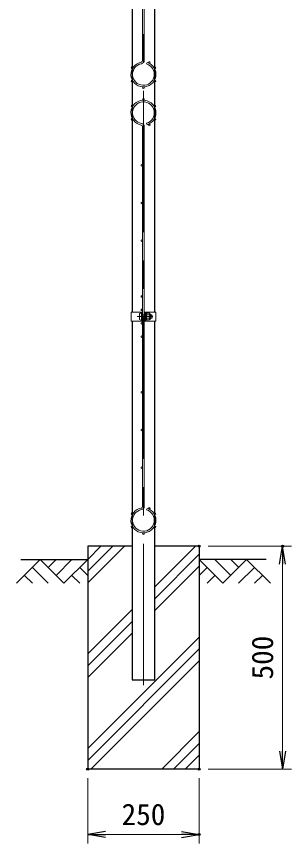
# Model space of a CAD drawing. Units: millimetres, scale not verified. Extents: x -4200 to 4200, y -2970 to 2970.
# Drawn here: x -208 to 409, y -573 to 1282 of the extents above; entities that cross this region are included whole.
import ezdxf
from ezdxf.enums import TextEntityAlignment as Align

# ---------------------------------------------------------------- set-up
doc = ezdxf.new("R2010")
doc.units = ezdxf.units.MM
doc.header["$LTSCALE"] = 10
doc.header["$PDMODE"] = 32
doc.header["$PDSIZE"] = 5
doc.linetypes.add('USER1', pattern=[50.8, 31.75, -6.35, 6.35, -6.35])
for name, color, linetype, lineweight in [('0-3_D-STR1', 1, 'Continuous', 25), ('0-4_D-BMK', 2, 'USER1', 13), ('0-5_D-STR-DIM', 7, 'Continuous', 13), ('0-8_D-STR2', 7, 'Continuous', 13), ('0-9_D-STR3', 3, 'Continuous', 13), ('0-B_D-DCR-HCH', 7, 'Continuous', 13), ('0-C_D-BGD', 7, 'Continuous', 25), ('0-D_D-STR4', 7, 'Continuous', 25)]:
    doc.layers.add(name, color=color, linetype=linetype, lineweight=lineweight)
doc.layers.add('0-6_0', color=7, linetype='Continuous')
doc.layers.add('0-7_Defpoints', color=7, linetype='Continuous')
doc.styles.add('ＭＳ ゴシック', font='')
doc.styles.get('ＭＳ ゴシック').set_extended_font_data('MS Gothic')

# ---------------------------------------------------------------- blocks, each defined once
blk = doc.blocks.new('_Open')
at = {"layer": '0-6_0'}
blk.add_line((-10, 1.667), (0, 0), dxfattribs=at)
blk.add_lwpolyline([(-10, -1.667), (0, 0), (-10, 0)], dxfattribs=at)

msp = doc.modelspace()

# ---------------------------------------------------------------- linework, layer by layer
at = {"layer": '0-3_D-STR1'}
for p, q in [((51.13, 1698.98), (51.13, 618.98)), ((101.93, 618.98), (101.93, 1698.98)), ((51.13, 598.98), (51.13, -206.02)), ((101.93, -206.02), (101.93, 598.98)), ((51.13, -206.02), (101.93, -206.02))]:
    msp.add_line(p, q, dxfattribs=at)
at = {"layer": '0-4_D-BMK'}
for p, q in [((76.53, -218.02), (76.53, 2308.98)), ((62.11, 608.98), (97.85, 608.98))]:
    msp.add_line(p, q, dxfattribs=at)
at = {"layer": '0-5_D-STR-DIM'}
for p, q in [((221.53, 93.98), (408.51, 93.98)), ((388.51, -366.02), (388.51, 53.98)), ((221.53, -406.02), (408.51, -406.02)), ((-48.47, -426.02), (-48.47, -572.66)), ((201.53, -426.02), (201.53, -572.66)), ((-8.47, -552.66), (161.53, -552.66))]:
    msp.add_line(p, q, dxfattribs=at)
at = {"layer": '0-7_Defpoints'}
for p in [(201.53, 93.98), (388.51, 93.98), (-48.47, -406.02), (201.53, -406.02), (201.53, -552.66)]:
    msp.add_point(p, dxfattribs=at)
at = {"layer": '0-8_D-STR2'}
for p, q in [((74.73, 1708.98), (74.73, 1183.11)), ((78.33, 1708.98), (78.33, 1183.11)), ((83.5, 1175.36), (84.53, 1178.81)), ((83.5, 1042.6), (84.53, 1039.15)), ((74.73, 608.98), (74.73, 1034.84)), ((78.33, 608.98), (78.33, 1034.84)), ((74.73, 608.98), (74.73, 183.11)), ((78.33, 608.98), (78.33, 183.11)), ((83.5, 175.36), (84.53, 178.81))]:
    msp.add_line(p, q, dxfattribs=at)
for centre in [(50.72, 1166.88), (89.65, 1178.74), (102.34, 1166.88), (50.72, 1137.08), (102.34, 1137.08), (76.53, 1122.18), (76.53, 1095.78), (50.72, 1080.88), (102.34, 1080.88), (50.72, 1051.08), (89.65, 1039.22), (102.34, 1051.08), (72.93, 947.98), (72.93, 863.48), (72.93, 778.98), (72.93, 653.98), (72.93, 623.98), (72.93, 593.98), (72.93, 563.98), (72.93, 438.98), (72.93, 354.48), (72.93, 269.98), (50.72, 166.88), (89.65, 178.74), (102.34, 166.88), (50.72, 137.08), (102.34, 137.08), (76.53, 122.18)]:
    msp.add_circle(centre, 1.8, dxfattribs=at)
for centre, radius, start, end in [((76.53, 1151.98), 28, 99.83934, 73.39579), ((76.53, 1151.98), 24.4, 99.83934, 73.39579), ((71.13, 1183.11), 3.6, 279.83934, 0), ((71.13, 1183.11), 7.2, 279.83934, 0), ((76.53, 1065.98), 28, 286.60421, 260.16066), ((76.53, 1065.98), 24.4, 286.60421, 260.16066), ((71.13, 1034.84), 7.2, 0, 80.16066), ((71.13, 1034.84), 3.6, 0, 80.16066), ((76.53, 151.98), 28, 99.83934, 73.39579), ((76.53, 151.98), 24.4, 99.83934, 73.39579), ((71.13, 183.11), 3.6, 279.83934, 0), ((71.13, 183.11), 7.2, 279.83934, 0)]:
    msp.add_arc(centre, radius, start, end, dxfattribs=at)
at = {"layer": '0-9_D-STR3'}
for p, q in [((48.83, 618.98), (74.73, 618.98)), ((48.83, 618.98), (48.83, 598.98)), ((67.63, 615.48), (67.63, 602.48)), ((72.43, 598.98), (72.43, 618.98)), ((72.43, 616.98), (72.43, 600.98)), ((74.73, 598.98), (74.73, 618.98)), ((74.73, 612.98), (78.33, 612.98)), ((74.73, 612.3), (78.33, 612.3)), ((78.33, 598.98), (78.33, 618.98)), ((78.33, 618.98), (104.23, 618.98)), ((80.63, 598.98), (80.63, 618.98)), ((80.63, 613.48), (81.02, 616.64)), ((80.63, 613.48), (80.63, 604.48)), ((82.78, 616.73), (81.12, 616.73)), ((82.83, 608.98), (82.83, 616.7)), ((89.62, 612.73), (82.83, 612.73)), ((82.93, 616.49), (82.88, 616.66)), ((89.62, 616.49), (82.93, 616.49)), ((92.13, 613.98), (92.13, 603.98)), ((92.13, 612.98), (95.43, 612.98)), ((92.13, 612.3), (95.75, 612.3)), ((95.43, 612.98), (95.43, 604.98)), ((104.23, 618.98), (104.23, 598.98)), ((48.83, 598.98), (74.73, 598.98)), ((74.73, 605.66), (78.33, 605.66)), ((74.73, 604.98), (78.33, 604.98)), ((78.33, 598.98), (104.23, 598.98)), ((80.63, 604.48), (81.02, 601.32)), ((82.76, 601.23), (81.12, 601.23)), ((82.83, 608.98), (82.83, 601.25)), ((89.62, 605.23), (82.83, 605.23)), ((89.62, 601.47), (82.93, 601.47)), ((92.13, 605.66), (95.75, 605.66)), ((92.13, 604.98), (95.43, 604.98))]:
    msp.add_line(p, q, dxfattribs=at)
for centre, radius, start, end in [((81.12, 616.63), 0.1, 90, 173), ((82.78, 616.63), 0.1, 15, 90), ((77.95, 614.61), 5.32, 339.37322, 22.7756), ((62.07, 608.98), 21.19, 0, 10.20031), ((83.86, 608.98), 6.87, 0, 33.09348), ((88.61, 614.61), 2.13, 298.45309, 61.54691), ((85.35, 609.72), 8, 32.13463, 57.68315), ((87.93, 608.98), 8.5, 331.92751, 28.07249), ((81.12, 601.33), 0.1, 187, 270), ((82.76, 601.33), 0.1, 270, 337.2244), ((77.95, 603.35), 5.32, 337.2244, 20.62678), ((62.07, 608.98), 21.19, 349.79969, 0), ((83.86, 608.98), 6.87, 326.90652, 0), ((88.61, 603.35), 2.13, 298.45309, 61.54691), ((85.35, 608.23), 8, 302.31685, 327.86537)]:
    msp.add_arc(centre, radius, start, end, dxfattribs=at)
for centre, start_param, end_param in [((72.43, 615.48), 1.5707963, 3.1415927), ((72.43, 602.48), 3.1415927, 4.712389)]:
    msp.add_ellipse(centre, major_axis=(4.8, 0), ratio=0.3125, start_param=start_param, end_param=end_param, dxfattribs=at)
at = {"layer": '0-B_D-DCR-HCH'}
for p, q in [((-48.47, 11.46), (34.05, 93.98)), ((-48.47, 37.98), (7.53, 93.98)), ((-48.47, 64.49), (-18.99, 93.98)), ((101.93, 2.76), (193.15, 93.98)), ((101.93, -23.75), (201.53, 75.85)), ((-154.9, 63.98), (-208.11, 10.77)), ((-154.9, 63.98), (-101.68, 10.77)), ((-137.16, 46.24), (-119.42, 63.98)), ((-119.42, 28.5), (-83.95, 63.98)), ((-101.68, 10.77), (-48.47, 63.98)), ((254.74, 10.77), (201.53, 63.98)), ((272.48, 28.5), (237, 63.98)), ((307.95, 63.98), (254.74, 10.77)), ((290.31, 46.15), (272.48, 63.98)), ((307.95, 63.98), (361.16, 10.77)), ((-172.63, 46.24), (-137, 10.77)), ((-66.21, 46.24), (-48.47, 28.59)), ((101.93, -50.27), (201.53, 49.33)), ((219.27, 46.24), (201.53, 28.59)), ((325.69, 46.24), (290.05, 10.77)), ((-190.37, 28.5), (-172.55, 10.77)), ((-83.95, 28.5), (-66.13, 10.77)), ((237, 28.5), (219.18, 10.77)), ((343.43, 28.5), (325.61, 10.77)), ((-48.47, -147.64), (51.13, -48.04)), ((-48.47, -174.15), (51.13, -74.55)), ((-48.47, -200.67), (51.13, -101.07)), ((-48.47, -359.77), (201.53, -109.77)), ((-48.47, -386.29), (201.53, -136.29)), ((-41.69, -406.02), (201.53, -162.8)), ((117.41, -406.02), (201.53, -321.9)), ((143.93, -406.02), (201.53, -348.42)), ((170.44, -406.02), (201.53, -374.94))]:
    msp.add_line(p, q, dxfattribs=at)
at = {"layer": '0-C_D-BGD'}
for p, q in [((-198.47, 63.98), (-48.47, 63.98)), ((351.53, 63.98), (201.53, 63.98))]:
    msp.add_line(p, q, dxfattribs=at)
at = {"layer": '0-D_D-STR4'}
for p, q in [((-48.47, 93.98), (-48.47, -406.02)), ((51.13, 93.98), (-48.47, 93.98)), ((201.53, 93.98), (101.93, 93.98)), ((201.53, 93.98), (201.53, -406.02)), ((201.53, -406.02), (-48.47, -406.02))]:
    msp.add_line(p, q, dxfattribs=at)

# ---------------------------------------------------------------- block references
at = {"layer": '0-5_D-STR-DIM', "xscale": 4, "yscale": 4}
for p, rotation in [((388.51, 93.98), 90), ((388.51, -406.02), 270), ((-48.47, -552.66), 180)]:
    msp.add_blockref('_Open', p, dxfattribs=dict(at, rotation=rotation))
msp.add_blockref('_Open', (201.53, -552.66), dxfattribs=at)

# ---------------------------------------------------------------- texts
at = {"layer": '0-5_D-STR-DIM', "style": 'ＭＳ ゴシック'}
msp.add_text('500', height=48.09, rotation=90, dxfattribs=at).set_placement((381.76, -204.9), align=Align.BOTTOM_LEFT)
msp.add_text('250', height=48.09, dxfattribs=at).set_placement((27.53, -545.91), align=Align.BOTTOM_LEFT)

doc.saveas('drawing.dxf')
